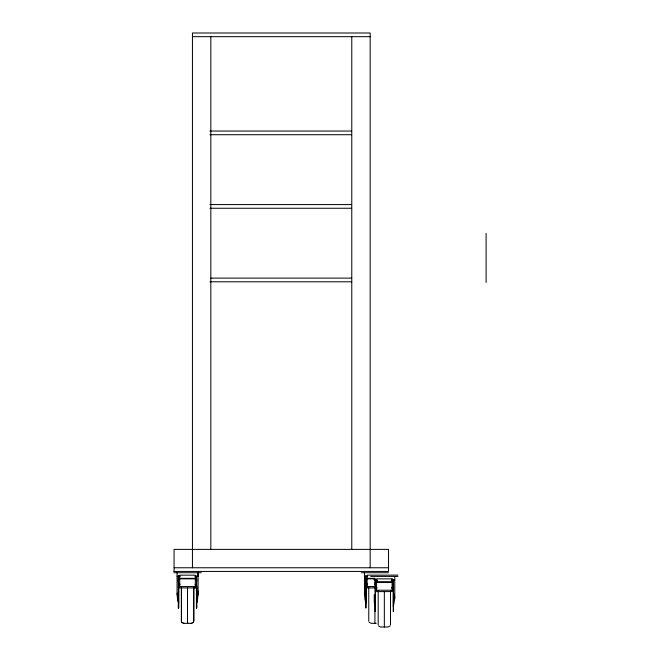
<?xml version="1.0" encoding="UTF-8"?>
<svg xmlns="http://www.w3.org/2000/svg" width="660" height="660" viewBox="0 0 660 660"><rect width="100%" height="100%" fill="white"/><g stroke="black" fill="none" stroke-linecap="round" stroke-linejoin="round"><path stroke-width="0.99" d="M178.381 577.327L178.381 576.188L178.381 608.132L178.381 604.23M178.753 585.428L178.753 607.951M196.424 576.188L196.424 607.951M196.589 608.132L196.589 602.349M196.795 607.951L196.795 585.997M365.788 607.951L365.788 576.188L365.788 577.327M365.995 578.16L365.995 607.951M375.424 611.63L375.424 579.868L375.218 611.63M375.424 581.006L375.424 579.901L375.218 580.825M393.269 579.868L393.269 611.63M393.475 606.548L393.475 611.63M178.546 585.428L178.546 602.869L177.466 599.107L177.218 593.084M198.099 572.74L198.099 594.553L196.795 602.349M365.788 602.869L364.873 599.107L364.625 593.084M374.203 594.751L374.302 602.778L375.383 606.499L375.218 579.868M394.771 576.411L394.771 598.232L393.475 606.029M178.381 577.145L178.588 576.188M365.788 577.145L365.995 576.188M196.639 602.349L197.629 598.579L197.637 591.55M178.365 587.301L179.982 584.034M178.522 587.301L179.734 584.851M365.772 587.301L367.389 584.034M375.202 590.972L376.819 587.713M192.374 623.04L193.322 622.281M193.487 622.281L191.078 623.32M390.159 625.961L387.915 627L380.779 627L378.535 625.961M192.448 36.679L370.161 36.679M209.913 131.043L351.664 131.043M209.913 134.722L351.664 134.722M209.913 204.583L351.664 204.583M209.913 208.255L351.664 208.255M210.829 278.116L351.772 278.116M209.913 281.795L351.772 281.795M174.067 567.765L388.542 567.765M173.902 571.436L388.542 571.436L388.542 549.376L174.067 549.376L174.067 571.436M173.902 572.74L201.283 572.74M361.309 572.74L388.525 572.74M397.955 575.116L367.133 575.173L367.133 587.92L376.86 587.92M177.061 576.188L180.238 576.188M194.997 576.188L198.099 576.188M364.468 576.188L367.645 576.188M370.738 576.411L397.955 576.411M374.913 578.333L365.788 578.333L365.788 581.683L365.995 578.49L374.913 578.49M179.726 578.845L195.294 578.845M367.133 578.845L374.913 578.845M373.898 579.868L377.075 579.868M391.834 579.868L394.771 579.868M375.424 580.825L377.413 580.825M391.281 580.825L393.475 580.825M375.218 581.006L377.413 581.006M391.281 581.006L393.475 581.006M376.563 582.516L392.131 582.516M179.726 586.55L195.294 586.55M367.133 586.55L374.913 586.55M376.563 590.221L392.131 590.221M178.381 602.869L178.604 586.179M393.269 606.548L393.475 579.868M183.942 623.32L191.235 623.32M376.216 623.32L371.349 623.32L369.105 622.281M184.107 623.32L181.698 622.281M181.855 622.281L182.812 623.04M391.594 587.326L393.294 590.502M195.773 585.238L196.614 586.831M195.187 584.446L196.993 588.687M178.703 602.819L177.325 596.095M394.375 594.223L394.771 598.232M197.703 590.543L198.099 594.553M365.788 576.188L365.953 602.819M178.381 576.188L178.546 602.819M486.106 233.359L486.106 282.463M390.505 590.799L390.505 624.913M384.343 591.442L384.343 627M378.188 590.799L378.188 624.913M374.913 603.487L374.913 623.32M370.161 567.765L370.161 33L192.448 33L192.448 567.765M368.758 587.664L368.758 621.241M364.468 572.74L364.468 595.097M351.772 36.679L351.772 549.211M210.829 36.679L210.829 549.211M197.934 572.74L197.934 576.188M196.639 576.188L196.639 602.869M195.451 584.793L195.451 587.92L179.726 587.92L179.726 575.173L195.294 575.173L195.294 587.92M193.834 587.664L193.834 621.241M193.669 587.664L193.669 621.241M187.671 622.562L187.671 623.32M187.506 587.763L187.506 623.32M181.508 587.664L181.508 621.241M181.351 587.664L181.351 621.241M178.588 578.16L178.546 607.951M177.061 572.74L177.061 595.097M178.381 578.333L178.381 581.683L178.588 578.49L196.424 578.49L196.639 581.534L196.639 578.333L178.381 578.333M375.218 582.013L375.218 585.354L375.424 582.169L393.269 582.169L393.475 585.214L393.475 582.013L375.218 582.013M392.131 578.853L376.563 578.853L376.563 591.599L392.131 591.599L392.131 578.853"/></g></svg>
